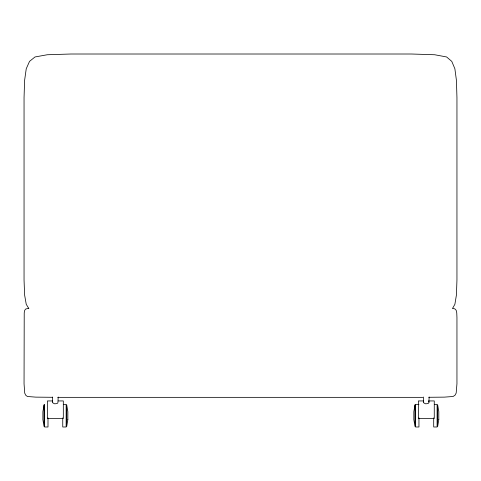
<?xml version="1.0" encoding="UTF-8"?>
<svg xmlns="http://www.w3.org/2000/svg" width="481" height="481" viewBox="0 0 481 481"><rect width="100%" height="100%" fill="white"/><g stroke="black" fill="none" stroke-linecap="round" stroke-linejoin="round"><path stroke-width="0.72" d="M58.207 397.023L57.876 402.928L56.872 403.577L54.732 403.83L52.964 403.024L52.609 401.869M429.16 397.023L428.824 402.928L427.819 403.577L425.679 403.83L423.917 403.024L423.563 401.869M452.471 308.555L454.882 304.293L456.433 294.931L456.95 279.972L456.95 97.667L456.433 80.423L454.882 68.771L451.779 61.388L446.608 56.962L434.704 54.75L411.399 54.01L70.935 54.01L47.264 54.75L34.999 56.962L29.521 61.388L26.239 68.771L24.597 80.423L24.05 97.667L24.05 279.972L24.597 294.931L26.239 304.293L28.794 308.555M28.794 308.219L25.721 309.03L24.717 310.287L24.218 312.848L24.05 383.754L24.717 393.097L25.721 395.22L27.393 396.494L35.798 397.132L52.621 397.3M428.727 397.288L444.324 397.132L453.06 396.494L455.008 395.22L456.174 393.097L456.95 383.754L456.95 317.538L456.758 312.848L456.174 310.287L455.008 309.03L453.06 308.279M57.762 397.348L422.787 397.348M52.483 400.938L47.433 400.938L47.433 418.506L63.318 418.506L63.318 400.938L58.261 400.938M423.436 400.938L418.38 400.938L418.38 418.506L434.265 418.506L434.265 400.938L428.487 400.938M63.426 404.347L66.15 404.347L66.15 426.99L62.746 426.99L62.746 417.899M418.951 404.347L415.548 404.347L415.548 426.99L418.951 426.99L418.951 417.899M434.379 404.347L437.103 404.347L437.103 426.99L433.7 426.99L433.7 417.899M428.733 401.623L429.16 402.068M423.49 397.023L423.49 402.182M52.537 397.023L52.537 402.182M47.998 417.899L47.998 426.99L44.595 426.99L44.595 404.347M44.03 404.918L42.893 411.694L42.893 419.636L44.03 426.419L44.03 404.918M67.851 419.636L66.721 426.419L66.721 404.918L67.851 411.694L67.851 419.636M414.977 404.918L413.846 411.694L413.846 419.636L414.977 426.419L414.977 404.918M438.804 419.636L437.668 426.419L437.668 404.918L438.804 411.694L438.804 419.636"/></g></svg>
